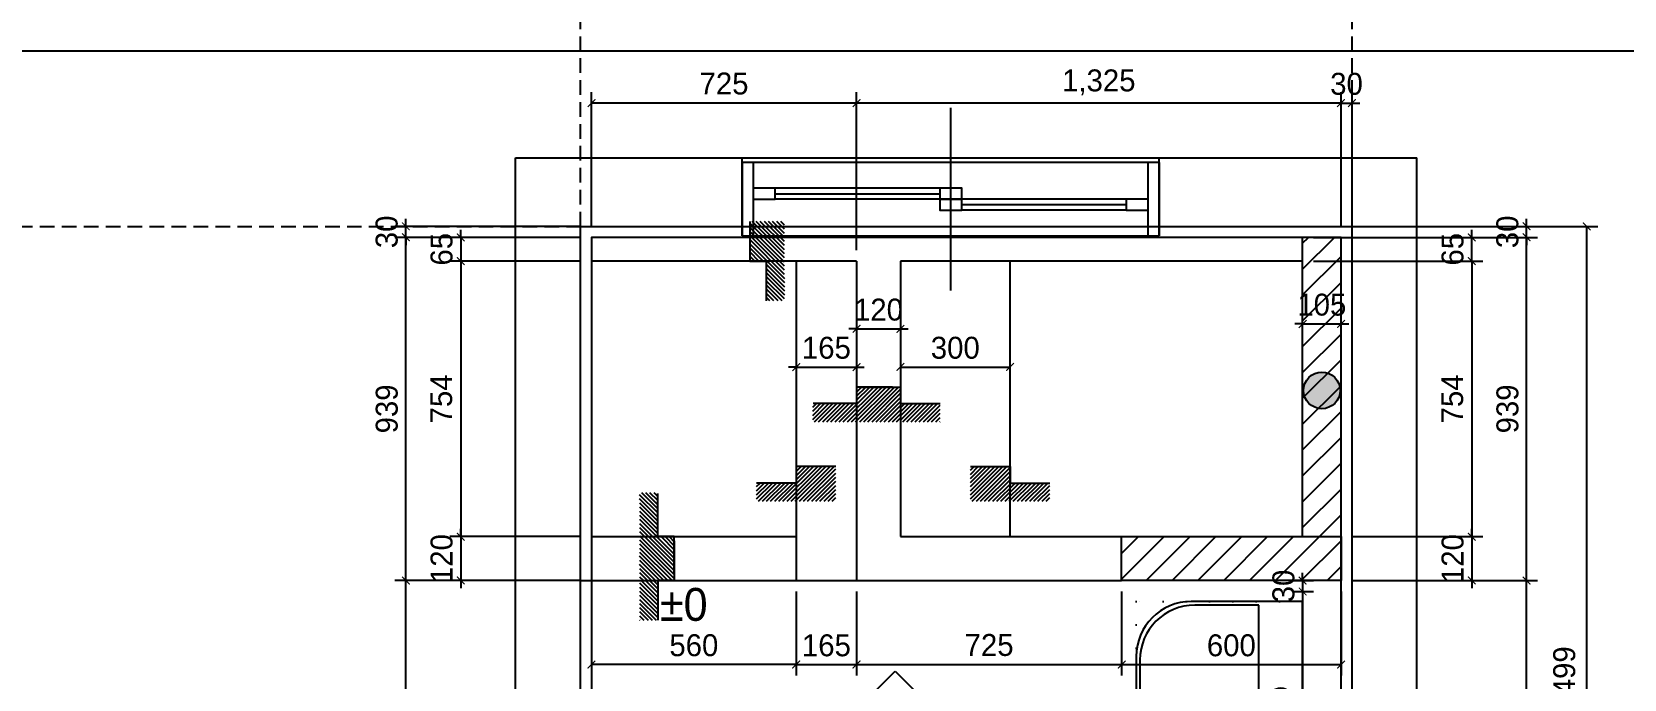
# Model space of a CAD drawing. Header units: millimetres. Extents: x -551172 to 232469, y -3435 to 261611.
# Drawn here: x 204511 to 208866, y 100553 to 102324 of the extents above; entities that cross this region are included whole.
import ezdxf
from ezdxf.enums import TextEntityAlignment as Align

# ---------------------------------------------------------------- set-up
doc = ezdxf.new("R2010")
doc.units = ezdxf.units.MM
doc.header["$LTSCALE"] = 10
doc.header["$PDMODE"] = 3
doc.linetypes.add('DH-HID2', pattern=[1.2, 0.8, -0.4])
doc.linetypes.add('DOT', pattern=[6.35, 0, -6.35])
doc.layers.get('DEFPOINTS').update_dxf_attribs({"color": 248})
for name, color, linetype in [('0-SHEET', 7, 'Continuous'), ('02-WAL', 2, 'Continuous'), ('03-WAL NEW', 3, 'Continuous'), ('06-LIGHT', 4, 'Continuous'), ('07-DIM', 5, 'Continuous'), ('07-DIM WAL', 5, 'Continuous'), ('9.보조선', 5, 'Continuous'), ('CO-BATH', 6, 'Continuous'), ('TT1', 7, 'Continuous'), ('도면층2', 2, 'Continuous'), ('도면층4', 4, 'Continuous'), ('도면층5', 5, 'Continuous')]:
    doc.layers.add(name, color=color, linetype=linetype)
doc.styles.add('마감재', font='stylu.ttf')
doc.styles.add('코레일둥고', font='Korail_Round_Gothic_Medium.ttf')
doc.dimstyles.new('사본 벽치수 Copy of DIM-30', dxfattribs={"dimscale": 30, "dimtxt": 2, "dimasz": 0.7, "dimexe": 1, "dimexo": 1, "dimgap": 0.7, "dimtad": 1, "dimdec": 0, "dimzin": 1, "dimdsep": 46, "dimlunit": 6, "dimtxsty": '마감재', "dimblk": 'ARCHTICK', "dimcen": -0.09, "dimclrd": 256, "dimclre": 256, "dimclrt": 3, "dimadec": 0, "dimazin": 0, "dimtfac": 1, "dimtdec": 0, "dimtix": 1, "dimtmove": 2, "dimatfit": 0, "dimldrblk": 'ARCHTICK', "dimfxl": 1, "dimtolj": 1, "dimtzin": 0, "dimarcsym": 0})
pattern_1 = [(45, (165928.86, 38474.484), (-35.35534, 35.35534), [])]

# ---------------------------------------------------------------- blocks, each defined once
blk = doc.blocks.new('P07')
at = {"layer": 'TT1'}
for p, q in [((4.4, 95.1), (96.3, 187)), ((96.3, 187), (188.2, 95.1)), ((142.2, 141), (50.1, 50.6)), ((142.2, 49.1), (50.3, 141)), ((4.4, 95.1), (96.3, 3.1)), ((96.3, 3.1), (188.2, 95.1))]:
    blk.add_line(p, q, dxfattribs=at)
blk.add_circle((96.3, 95.1), 65, dxfattribs=at)
at = {"layer": 'TT1', "style": '코레일둥고'}
for s, p in [('A', (95.6, 134.6)), ('B', (58.5, 97.5))]:
    blk.add_text(s, height=30, dxfattribs=at).set_placement(p, align=Align.MIDDLE)
blk = doc.blocks.new('B-003')
blk.add_line((0, 0), (0, -65))
at = {"layer": 'CO-BATH'}
for p, q in [((272.5, 0), (-272.5, 0)), ((272.5, -305), (272.5, 0)), ((-272.5, 0), (-272.5, -305)), ((-122.5, -455), (122.5, -455))]:
    blk.add_line(p, q, dxfattribs=at)
at = {"layer": 'CO-BATH', "color": 8}
for p, q in [((-12.5, -60), (-12.5, -150.5)), ((12.5, -60), (12.5, -150.5)), ((-262.5, -120), (-262.5, -295)), ((262.5, -120), (-262.5, -120)), ((262.5, -295), (262.5, -120)), ((-14.5, -155.5), (-14.5, -160.5)), ((-14.5, -160.5), (14.5, -160.5)), ((-13.5, -150.5), (-13.5, -155.5)), ((13.5, -150.5), (13.5, -155.5)), ((14.5, -155.5), (14.5, -160.5)), ((-112.5, -445), (112.5, -445))]:
    blk.add_line(p, q, dxfattribs=at)
at = {"layer": 'CO-BATH', "color": 251}
for p, q in [((-14.5, -155.5), (14.5, -155.5)), ((-13.5, -150.5), (13.5, -150.5))]:
    blk.add_line(p, q, dxfattribs=at)
at = {"layer": 'CO-BATH', "color": 8, "linetype": 'DOT'}
blk.add_lwpolyline([(-272.5, -455), (272.5, -455), (272.5, 0), (-272.5, 0)], close=True, dxfattribs=at)
at = {"layer": 'CO-BATH', "color": 8}
blk.add_circle((0, -195), 25, dxfattribs=at)
at = {"layer": 'CO-BATH', "color": 251}
blk.add_circle((0, -195), 20, dxfattribs=at)
at = {"layer": 'CO-BATH', "color": 8}
for centre, radius, start, end in [((0, -60), 35, 290.9248, 249.0751), ((0, -60), 12.5, 360, 180), ((-112.5, -295), 150, 180, 270), ((112.5, -295), 150, 270, 0)]:
    blk.add_arc(centre, radius, start, end, dxfattribs=at)
at = {"layer": 'CO-BATH', "color": 251}
for radius, start, end in [(30, 294.6243, 245.3757), (25, 300, 240), (18, 313.9829, 226.017)]:
    blk.add_arc((0, -60), radius, start, end, dxfattribs=at)
at = {"layer": 'CO-BATH'}
for centre, start, end in [((-122.5, -305), 180, 270), ((122.5, -305), 270, 0)]:
    blk.add_arc(centre, 150, start, end, dxfattribs=at)
blk = doc.blocks.new('_ArchTick')
at = {"color": 0, "linetype": 'ByBlock', "const_width": 0.15}
blk.add_lwpolyline([(-0.5, -0.5), (0.5, 0.5)], dxfattribs=at)
blk = doc.blocks.new('*D437')
at = {"layer": '07-DIM', "lineweight": -2, "transparency": 16777216}
for p, q in [((206011.7, 100822.7), (205504.2, 100822.7)), ((205534.2, 99322.7), (205534.2, 100822.7)), ((206011.7, 99322.7), (205504.2, 99322.7))]:
    blk.add_line(p, q, dxfattribs=at)
at = {"layer": 'DEFPOINTS', "color": 0, "transparency": 16777216}
for p in [(205534.2, 100822.7), (206041.7, 100822.7), (206041.7, 99322.7)]:
    blk.add_point(p, dxfattribs=at)
at = {"layer": '07-DIM', "lineweight": -2, "transparency": 16777216, "xscale": 21, "yscale": 21, "zscale": 21}
for p, rotation in [((205534.2, 100822.7), 90), ((205534.2, 99322.7), 270)]:
    blk.add_blockref('_ArchTick', p, dxfattribs=dict(at, rotation=rotation))
at = {"layer": '07-DIM', "color": 3, "transparency": 16777216, "insert": (205477.5, 100072.7), "char_height": 60, "attachment_point": 5, "rotation": 90, "style": '마감재'}
blk.add_mtext('\\A1;1,500', dxfattribs=at)
blk = doc.blocks.new('*D438')
at = {"layer": '07-DIM', "lineweight": -2, "transparency": 16777216}
for p, q in [((206011.7, 101761.7), (205504.2, 101761.7)), ((205534.2, 100822.7), (205534.2, 101761.7)), ((206011.7, 100822.7), (205504.2, 100822.7))]:
    blk.add_line(p, q, dxfattribs=at)
at = {"layer": 'DEFPOINTS', "color": 0, "transparency": 16777216}
for p in [(205534.2, 101761.7), (206041.7, 101761.7), (206041.7, 100822.7)]:
    blk.add_point(p, dxfattribs=at)
at = {"layer": '07-DIM', "lineweight": -2, "transparency": 16777216, "xscale": 21, "yscale": 21, "zscale": 21}
for p, rotation in [((205534.2, 101761.7), 90), ((205534.2, 100822.7), 270)]:
    blk.add_blockref('_ArchTick', p, dxfattribs=dict(at, rotation=rotation))
at = {"layer": '07-DIM', "color": 3, "transparency": 16777216, "insert": (205482.1, 101292.2), "char_height": 60, "attachment_point": 5, "rotation": 90, "style": '마감재'}
blk.add_mtext('\\A1;939', dxfattribs=at)
blk = doc.blocks.new('*D439')
at = {"layer": '07-DIM', "lineweight": -2, "transparency": 16777216}
for p, q in [((206011.7, 101791.7), (205504.2, 101791.7)), ((205534.2, 101791.7), (205534.2, 101812.7)), ((205534.2, 101761.7), (205534.2, 101791.7)), ((206011.7, 101761.7), (205504.2, 101761.7)), ((205534.2, 101761.7), (205534.2, 101740.7))]:
    blk.add_line(p, q, dxfattribs=at)
at = {"layer": 'DEFPOINTS', "color": 0, "transparency": 16777216}
for p in [(205534.2, 101791.7), (206041.7, 101791.7), (206041.7, 101761.7)]:
    blk.add_point(p, dxfattribs=at)
at = {"layer": '07-DIM', "lineweight": -2, "transparency": 16777216, "xscale": 21, "yscale": 21, "zscale": 21}
for p, rotation in [((205534.2, 101791.7), 270), ((205534.2, 101761.7), 90)]:
    blk.add_blockref('_ArchTick', p, dxfattribs=dict(at, rotation=rotation))
at = {"layer": '07-DIM', "color": 3, "transparency": 16777216, "insert": (205481.9, 101776.7), "char_height": 60, "attachment_point": 5, "rotation": 90, "style": '마감재'}
blk.add_mtext('\\A1;30', dxfattribs=at)
blk = doc.blocks.new('*D386')
at = {"layer": '07-DIM', "lineweight": -2, "transparency": 16777216}
for p, q in [((205684.2, 101761.7), (205684.2, 101782.7)), ((206011.7, 101761.7), (205654.2, 101761.7)), ((205684.2, 101761.7), (205684.2, 101696.7)), ((206011.7, 101696.7), (205654.2, 101696.7)), ((205684.2, 101696.7), (205684.2, 101675.7))]:
    blk.add_line(p, q, dxfattribs=at)
at = {"layer": 'DEFPOINTS', "color": 0, "transparency": 16777216}
for p in [(206041.7, 101761.7), (205684.2, 101696.7), (206041.7, 101696.7)]:
    blk.add_point(p, dxfattribs=at)
at = {"layer": '07-DIM', "lineweight": -2, "transparency": 16777216, "xscale": 21, "yscale": 21, "zscale": 21}
for p, rotation in [((205684.2, 101761.7), 270), ((205684.2, 101696.7), 90)]:
    blk.add_blockref('_ArchTick', p, dxfattribs=dict(at, rotation=rotation))
at = {"layer": '07-DIM', "color": 3, "transparency": 16777216, "insert": (205631.9, 101729.2), "char_height": 60, "attachment_point": 5, "rotation": 90, "style": '마감재'}
blk.add_mtext('\\A1;65', dxfattribs=at)
blk = doc.blocks.new('*D440')
at = {"layer": '07-DIM', "lineweight": -2, "transparency": 16777216}
for p, q in [((206011.7, 101696.7), (205654.2, 101696.7)), ((205684.2, 101696.7), (205684.2, 100942.7)), ((206011.7, 100942.7), (205654.2, 100942.7))]:
    blk.add_line(p, q, dxfattribs=at)
at = {"layer": 'DEFPOINTS', "color": 0, "transparency": 16777216}
for p in [(206041.7, 101696.7), (205684.2, 100942.7), (206041.7, 100942.7)]:
    blk.add_point(p, dxfattribs=at)
at = {"layer": '07-DIM', "lineweight": -2, "transparency": 16777216, "xscale": 21, "yscale": 21, "zscale": 21}
for p, rotation in [((205684.2, 101696.7), 90), ((205684.2, 100942.7), 270)]:
    blk.add_blockref('_ArchTick', p, dxfattribs=dict(at, rotation=rotation))
at = {"layer": '07-DIM', "color": 3, "transparency": 16777216, "insert": (205631, 101319.7), "char_height": 60, "attachment_point": 5, "rotation": 90, "style": '마감재'}
blk.add_mtext('\\A1;754', dxfattribs=at)
blk = doc.blocks.new('*D387')
at = {"layer": '07-DIM', "lineweight": -2, "transparency": 16777216}
for p, q in [((205684.2, 100942.7), (205684.2, 100963.7)), ((206011.7, 100942.7), (205654.2, 100942.7)), ((205684.2, 100942.7), (205684.2, 100822.7)), ((206011.7, 100822.7), (205654.2, 100822.7)), ((205684.2, 100822.7), (205684.2, 100801.7))]:
    blk.add_line(p, q, dxfattribs=at)
at = {"layer": 'DEFPOINTS', "color": 0, "transparency": 16777216}
for p in [(206041.7, 100942.7), (205684.2, 100822.7), (206041.7, 100822.7)]:
    blk.add_point(p, dxfattribs=at)
at = {"layer": '07-DIM', "lineweight": -2, "transparency": 16777216, "xscale": 21, "yscale": 21, "zscale": 21}
for p, rotation in [((205684.2, 100942.7), 270), ((205684.2, 100822.7), 90)]:
    blk.add_blockref('_ArchTick', p, dxfattribs=dict(at, rotation=rotation))
at = {"layer": '07-DIM', "color": 3, "transparency": 16777216, "insert": (205632.1, 100882.7), "char_height": 60, "attachment_point": 5, "rotation": 90, "style": '마감재'}
blk.add_mtext('\\A1;120', dxfattribs=at)
blk = doc.blocks.new('*D442')
at = {"layer": '07-DIM', "lineweight": -2, "transparency": 16777216}
for p, q in [((208121.7, 100822.7), (208629.2, 100822.7)), ((208599.2, 99322.7), (208599.2, 100822.7)), ((208121.7, 99322.7), (208629.2, 99322.7))]:
    blk.add_line(p, q, dxfattribs=at)
at = {"layer": 'DEFPOINTS', "color": 0, "transparency": 16777216}
for p in [(208091.7, 100822.7), (208599.2, 100822.7), (208091.7, 99322.7)]:
    blk.add_point(p, dxfattribs=at)
at = {"layer": '07-DIM', "lineweight": -2, "transparency": 16777216, "xscale": 21, "yscale": 21, "zscale": 21}
for p, rotation in [((208599.2, 100822.7), 90), ((208599.2, 99322.7), 270)]:
    blk.add_blockref('_ArchTick', p, dxfattribs=dict(at, rotation=rotation))
at = {"layer": '07-DIM', "color": 3, "transparency": 16777216, "insert": (208542.5, 100072.7), "char_height": 60, "attachment_point": 5, "rotation": 90, "style": '마감재'}
blk.add_mtext('\\A1;1,500', dxfattribs=at)
blk = doc.blocks.new('*D443')
at = {"layer": '07-DIM', "lineweight": -2, "transparency": 16777216}
for p, q in [((208121.7, 101761.7), (208629.2, 101761.7)), ((208599.2, 100822.7), (208599.2, 101761.7)), ((208121.7, 100822.7), (208629.2, 100822.7))]:
    blk.add_line(p, q, dxfattribs=at)
at = {"layer": 'DEFPOINTS', "color": 0, "transparency": 16777216}
for p in [(208091.7, 101761.7), (208599.2, 101761.7), (208091.7, 100822.7)]:
    blk.add_point(p, dxfattribs=at)
at = {"layer": '07-DIM', "lineweight": -2, "transparency": 16777216, "xscale": 21, "yscale": 21, "zscale": 21}
for p, rotation in [((208599.2, 101761.7), 90), ((208599.2, 100822.7), 270)]:
    blk.add_blockref('_ArchTick', p, dxfattribs=dict(at, rotation=rotation))
at = {"layer": '07-DIM', "color": 3, "transparency": 16777216, "insert": (208547.1, 101292.2), "char_height": 60, "attachment_point": 5, "rotation": 90, "style": '마감재'}
blk.add_mtext('\\A1;939', dxfattribs=at)
blk = doc.blocks.new('*D444')
at = {"layer": '07-DIM', "lineweight": -2, "transparency": 16777216}
for p, q in [((208121.7, 101791.7), (208629.2, 101791.7)), ((208599.2, 101791.7), (208599.2, 101812.7)), ((208599.2, 101761.7), (208599.2, 101791.7)), ((208121.7, 101761.7), (208629.2, 101761.7)), ((208599.2, 101761.7), (208599.2, 101740.7))]:
    blk.add_line(p, q, dxfattribs=at)
at = {"layer": 'DEFPOINTS', "color": 0, "transparency": 16777216}
for p in [(208091.7, 101791.7), (208599.2, 101791.7), (208091.7, 101761.7)]:
    blk.add_point(p, dxfattribs=at)
at = {"layer": '07-DIM', "lineweight": -2, "transparency": 16777216, "xscale": 21, "yscale": 21, "zscale": 21}
for p, rotation in [((208599.2, 101791.7), 270), ((208599.2, 101761.7), 90)]:
    blk.add_blockref('_ArchTick', p, dxfattribs=dict(at, rotation=rotation))
at = {"layer": '07-DIM', "color": 3, "transparency": 16777216, "insert": (208546.9, 101776.7), "char_height": 60, "attachment_point": 5, "rotation": 90, "style": '마감재'}
blk.add_mtext('\\A1;30', dxfattribs=at)
blk = doc.blocks.new('*D445')
at = {"layer": '07-DIM', "lineweight": -2, "transparency": 16777216}
for p, q in [((208016.7, 101696.7), (208479.2, 101696.7)), ((208449.2, 101696.7), (208449.2, 100942.7)), ((208121.7, 100942.7), (208479.2, 100942.7))]:
    blk.add_line(p, q, dxfattribs=at)
at = {"layer": 'DEFPOINTS', "color": 0, "transparency": 16777216}
for p in [(207986.7, 101696.7), (208091.7, 100942.7), (208449.2, 100942.7)]:
    blk.add_point(p, dxfattribs=at)
at = {"layer": '07-DIM', "lineweight": -2, "transparency": 16777216, "xscale": 21, "yscale": 21, "zscale": 21}
for p, rotation in [((208449.2, 101696.7), 90), ((208449.2, 100942.7), 270)]:
    blk.add_blockref('_ArchTick', p, dxfattribs=dict(at, rotation=rotation))
at = {"layer": '07-DIM', "color": 3, "transparency": 16777216, "insert": (208396, 101319.7), "char_height": 60, "attachment_point": 5, "rotation": 90, "style": '마감재'}
blk.add_mtext('\\A1;754', dxfattribs=at)
blk = doc.blocks.new('*D388')
at = {"layer": '07-DIM', "lineweight": -2, "transparency": 16777216}
for p, q in [((208449.2, 100942.7), (208449.2, 100963.7)), ((208121.7, 100942.7), (208479.2, 100942.7)), ((208449.2, 100942.7), (208449.2, 100822.7)), ((208121.7, 100822.7), (208479.2, 100822.7)), ((208449.2, 100822.7), (208449.2, 100801.7))]:
    blk.add_line(p, q, dxfattribs=at)
at = {"layer": 'DEFPOINTS', "color": 0, "transparency": 16777216}
for p in [(208091.7, 100942.7), (208091.7, 100822.7), (208449.2, 100822.7)]:
    blk.add_point(p, dxfattribs=at)
at = {"layer": '07-DIM', "lineweight": -2, "transparency": 16777216, "xscale": 21, "yscale": 21, "zscale": 21}
for p, rotation in [((208449.2, 100942.7), 270), ((208449.2, 100822.7), 90)]:
    blk.add_blockref('_ArchTick', p, dxfattribs=dict(at, rotation=rotation))
at = {"layer": '07-DIM', "color": 3, "transparency": 16777216, "insert": (208397.1, 100882.7), "char_height": 60, "attachment_point": 5, "rotation": 90, "style": '마감재'}
blk.add_mtext('\\A1;120', dxfattribs=at)
blk = doc.blocks.new('*D446')
at = {"layer": '07-DIM', "lineweight": -2, "transparency": 16777216}
for p, q in [((208091.7, 102129.2), (208070.7, 102129.2)), ((208091.7, 101791.7), (208091.7, 102159.2)), ((208091.7, 102129.2), (208121.7, 102129.2)), ((208121.7, 101802), (208121.7, 102159.2)), ((208121.7, 102129.2), (208142.7, 102129.2))]:
    blk.add_line(p, q, dxfattribs=at)
at = {"layer": 'DEFPOINTS', "color": 0, "transparency": 16777216}
for p in [(208121.7, 102129.2), (208091.7, 101761.7), (208121.7, 101772)]:
    blk.add_point(p, dxfattribs=at)
at = {"layer": '07-DIM', "lineweight": -2, "transparency": 16777216, "xscale": 21, "yscale": 21, "zscale": 21}
blk.add_blockref('_ArchTick', (208091.7, 102129.2), dxfattribs=at)
at = {"layer": '07-DIM', "lineweight": -2, "transparency": 16777216, "xscale": 21, "yscale": 21, "zscale": 21, "rotation": 180}
blk.add_blockref('_ArchTick', (208121.7, 102129.2), dxfattribs=at)
at = {"layer": '07-DIM', "color": 3, "transparency": 16777216, "insert": (208106.7, 102181.5), "char_height": 60, "attachment_point": 5, "style": '마감재'}
blk.add_mtext('\\A1;30', dxfattribs=at)
blk = doc.blocks.new('*D447')
at = {"layer": '07-DIM', "lineweight": -2, "transparency": 16777216}
for p, q in [((206766.7, 101726.7), (206766.7, 102159.2)), ((208091.7, 102129.2), (206766.7, 102129.2)), ((208091.7, 101791.7), (208091.7, 102159.2))]:
    blk.add_line(p, q, dxfattribs=at)
at = {"layer": 'DEFPOINTS', "color": 0, "transparency": 16777216}
for p in [(206766.7, 102129.2), (208091.7, 101761.7), (206766.7, 101696.7)]:
    blk.add_point(p, dxfattribs=at)
at = {"layer": '07-DIM', "lineweight": -2, "transparency": 16777216, "xscale": 21, "yscale": 21, "zscale": 21, "rotation": 180}
blk.add_blockref('_ArchTick', (206766.7, 102129.2), dxfattribs=at)
at = {"layer": '07-DIM', "lineweight": -2, "transparency": 16777216, "xscale": 21, "yscale": 21, "zscale": 21}
blk.add_blockref('_ArchTick', (208091.7, 102129.2), dxfattribs=at)
at = {"layer": '07-DIM', "color": 3, "transparency": 16777216, "insert": (207429.2, 102185.6), "char_height": 60, "attachment_point": 5, "style": '마감재'}
blk.add_mtext('\\A1;1,325', dxfattribs=at)
blk = doc.blocks.new('*D389')
at = {"layer": '07-DIM', "lineweight": -2, "transparency": 16777216}
for p, q in [((206041.7, 101791.7), (206041.7, 102159.2)), ((206766.7, 102129.2), (206041.7, 102129.2)), ((206766.7, 101791.7), (206766.7, 102159.2))]:
    blk.add_line(p, q, dxfattribs=at)
at = {"layer": 'DEFPOINTS', "color": 0, "transparency": 16777216}
for p in [(206041.7, 102129.2), (206041.7, 101761.7), (206766.7, 101761.7)]:
    blk.add_point(p, dxfattribs=at)
at = {"layer": '07-DIM', "lineweight": -2, "transparency": 16777216, "xscale": 21, "yscale": 21, "zscale": 21, "rotation": 180}
blk.add_blockref('_ArchTick', (206041.7, 102129.2), dxfattribs=at)
at = {"layer": '07-DIM', "lineweight": -2, "transparency": 16777216, "xscale": 21, "yscale": 21, "zscale": 21}
blk.add_blockref('_ArchTick', (206766.7, 102129.2), dxfattribs=at)
at = {"layer": '07-DIM', "color": 3, "transparency": 16777216, "insert": (206404.2, 102182.3), "char_height": 60, "attachment_point": 5, "style": '마감재'}
blk.add_mtext('\\A1;725', dxfattribs=at)
blk = doc.blocks.new('*D390')
at = {"layer": '07-DIM', "lineweight": -2, "transparency": 16777216}
for p, q in [((206601.7, 101406.9), (206580.7, 101406.9)), ((206601.7, 101406.9), (206766.7, 101406.9)), ((206766.7, 101406.9), (206787.7, 101406.9))]:
    blk.add_line(p, q, dxfattribs=at)
at = {"layer": 'DEFPOINTS', "color": 0, "transparency": 16777216}
for p in [(206601.7, 101406.9), (206766.7, 101406.9), (206766.7, 101406.9)]:
    blk.add_point(p, dxfattribs=at)
at = {"layer": '07-DIM', "lineweight": -2, "transparency": 16777216, "xscale": 21, "yscale": 21, "zscale": 21}
blk.add_blockref('_ArchTick', (206601.7, 101406.9), dxfattribs=at)
at = {"layer": '07-DIM', "lineweight": -2, "transparency": 16777216, "xscale": 21, "yscale": 21, "zscale": 21, "rotation": 180}
blk.add_blockref('_ArchTick', (206766.7, 101406.9), dxfattribs=at)
at = {"layer": '07-DIM', "color": 3, "transparency": 16777216, "insert": (206684.2, 101459.2), "char_height": 60, "attachment_point": 5, "style": '마감재'}
blk.add_mtext('\\A1;165', dxfattribs=at)
blk = doc.blocks.new('*D391')
at = {"layer": '07-DIM', "lineweight": -2, "transparency": 16777216}
for p, q in [((206766.7, 101511.5), (206745.7, 101511.5)), ((206766.7, 101511.5), (206886.7, 101511.5)), ((206886.7, 101511.5), (206907.7, 101511.5))]:
    blk.add_line(p, q, dxfattribs=at)
at = {"layer": 'DEFPOINTS', "color": 0, "transparency": 16777216}
for p in [(206766.7, 101511.5), (206886.7, 101511.5), (206886.7, 101511.5)]:
    blk.add_point(p, dxfattribs=at)
at = {"layer": '07-DIM', "lineweight": -2, "transparency": 16777216, "xscale": 21, "yscale": 21, "zscale": 21}
blk.add_blockref('_ArchTick', (206766.7, 101511.5), dxfattribs=at)
at = {"layer": '07-DIM', "lineweight": -2, "transparency": 16777216, "xscale": 21, "yscale": 21, "zscale": 21, "rotation": 180}
blk.add_blockref('_ArchTick', (206886.7, 101511.5), dxfattribs=at)
at = {"layer": '07-DIM', "color": 3, "transparency": 16777216, "insert": (206826.7, 101563.6), "char_height": 60, "attachment_point": 5, "style": '마감재'}
blk.add_mtext('\\A1;120', dxfattribs=at)
blk = doc.blocks.new('*D392')
at = {"layer": '07-DIM', "lineweight": -2, "transparency": 16777216}
blk.add_line((206886.7, 101406.9), (207186.7, 101406.9), dxfattribs=at)
at = {"layer": 'DEFPOINTS', "color": 0, "transparency": 16777216}
for p in [(206886.7, 101406.9), (207186.7, 101406.9), (207186.7, 101406.9)]:
    blk.add_point(p, dxfattribs=at)
at = {"layer": '07-DIM', "lineweight": -2, "transparency": 16777216, "xscale": 21, "yscale": 21, "zscale": 21, "rotation": 180}
blk.add_blockref('_ArchTick', (206886.7, 101406.9), dxfattribs=at)
at = {"layer": '07-DIM', "lineweight": -2, "transparency": 16777216, "xscale": 21, "yscale": 21, "zscale": 21}
blk.add_blockref('_ArchTick', (207186.7, 101406.9), dxfattribs=at)
at = {"layer": '07-DIM', "color": 3, "transparency": 16777216, "insert": (207036.7, 101459.2), "char_height": 60, "attachment_point": 5, "style": '마감재'}
blk.add_mtext('\\A1;300', dxfattribs=at)
blk = doc.blocks.new('*D448')
at = {"layer": '07-DIM', "lineweight": -2, "transparency": 16777216}
for p, q in [((206041.7, 100792.7), (206041.7, 100562.7)), ((206601.7, 100792.7), (206601.7, 100562.7)), ((206601.7, 100592.7), (206041.7, 100592.7))]:
    blk.add_line(p, q, dxfattribs=at)
at = {"layer": 'DEFPOINTS', "color": 0, "transparency": 16777216}
for p in [(206041.7, 100822.7), (206601.7, 100822.7), (206041.7, 100592.7)]:
    blk.add_point(p, dxfattribs=at)
at = {"layer": '07-DIM', "lineweight": -2, "transparency": 16777216, "xscale": 21, "yscale": 21, "zscale": 21, "rotation": 180}
blk.add_blockref('_ArchTick', (206041.7, 100592.7), dxfattribs=at)
at = {"layer": '07-DIM', "lineweight": -2, "transparency": 16777216, "xscale": 21, "yscale": 21, "zscale": 21}
blk.add_blockref('_ArchTick', (206601.7, 100592.7), dxfattribs=at)
at = {"layer": '07-DIM', "color": 3, "transparency": 16777216, "insert": (206321.7, 100645.2), "char_height": 60, "attachment_point": 5, "style": '마감재'}
blk.add_mtext('\\A1;560', dxfattribs=at)
blk = doc.blocks.new('*D449')
at = {"layer": '07-DIM', "lineweight": -2, "transparency": 16777216}
for p, q in [((206601.7, 100792.7), (206601.7, 100562.7)), ((206766.7, 100792.7), (206766.7, 100562.7)), ((206601.7, 100592.7), (206580.7, 100592.7)), ((206601.7, 100592.7), (206766.7, 100592.7)), ((206766.7, 100592.7), (206787.7, 100592.7))]:
    blk.add_line(p, q, dxfattribs=at)
at = {"layer": 'DEFPOINTS', "color": 0, "transparency": 16777216}
for p in [(206601.7, 100822.7), (206766.7, 100822.7), (206766.7, 100592.7)]:
    blk.add_point(p, dxfattribs=at)
at = {"layer": '07-DIM', "lineweight": -2, "transparency": 16777216, "xscale": 21, "yscale": 21, "zscale": 21}
blk.add_blockref('_ArchTick', (206601.7, 100592.7), dxfattribs=at)
at = {"layer": '07-DIM', "lineweight": -2, "transparency": 16777216, "xscale": 21, "yscale": 21, "zscale": 21, "rotation": 180}
blk.add_blockref('_ArchTick', (206766.7, 100592.7), dxfattribs=at)
at = {"layer": '07-DIM', "color": 3, "transparency": 16777216, "insert": (206684.2, 100645), "char_height": 60, "attachment_point": 5, "style": '마감재'}
blk.add_mtext('\\A1;165', dxfattribs=at)
blk = doc.blocks.new('*D450')
at = {"layer": '07-DIM', "lineweight": -2, "transparency": 16777216}
for p, q in [((206766.7, 100792.7), (206766.7, 100562.7)), ((207491.7, 100792.7), (207491.7, 100562.7)), ((206766.7, 100592.7), (207491.7, 100592.7))]:
    blk.add_line(p, q, dxfattribs=at)
at = {"layer": 'DEFPOINTS', "color": 0, "transparency": 16777216}
for p in [(206766.7, 100822.7), (207491.7, 100822.7), (207491.7, 100592.7)]:
    blk.add_point(p, dxfattribs=at)
at = {"layer": '07-DIM', "lineweight": -2, "transparency": 16777216, "xscale": 21, "yscale": 21, "zscale": 21, "rotation": 180}
blk.add_blockref('_ArchTick', (206766.7, 100592.7), dxfattribs=at)
at = {"layer": '07-DIM', "lineweight": -2, "transparency": 16777216, "xscale": 21, "yscale": 21, "zscale": 21}
blk.add_blockref('_ArchTick', (207491.7, 100592.7), dxfattribs=at)
at = {"layer": '07-DIM', "color": 3, "transparency": 16777216, "insert": (207129.2, 100645.9), "char_height": 60, "attachment_point": 5, "style": '마감재'}
blk.add_mtext('\\A1;725', dxfattribs=at)
blk = doc.blocks.new('*D451')
at = {"layer": '07-DIM', "lineweight": -2, "transparency": 16777216}
for p, q in [((207491.7, 100792.7), (207491.7, 100562.7)), ((208091.7, 100792.7), (208091.7, 100562.7)), ((207491.7, 100592.7), (208091.7, 100592.7))]:
    blk.add_line(p, q, dxfattribs=at)
at = {"layer": 'DEFPOINTS', "color": 0, "transparency": 16777216}
for p in [(207491.7, 100822.7), (208091.7, 100822.7), (208091.7, 100592.7)]:
    blk.add_point(p, dxfattribs=at)
at = {"layer": '07-DIM', "lineweight": -2, "transparency": 16777216, "xscale": 21, "yscale": 21, "zscale": 21, "rotation": 180}
blk.add_blockref('_ArchTick', (207491.7, 100592.7), dxfattribs=at)
at = {"layer": '07-DIM', "lineweight": -2, "transparency": 16777216, "xscale": 21, "yscale": 21, "zscale": 21}
blk.add_blockref('_ArchTick', (208091.7, 100592.7), dxfattribs=at)
at = {"layer": '07-DIM', "color": 3, "transparency": 16777216, "insert": (207791.7, 100645), "char_height": 60, "attachment_point": 5, "style": '마감재'}
blk.add_mtext('\\A1;600', dxfattribs=at)
blk = doc.blocks.new('*D393')
at = {"layer": '07-DIM', "lineweight": -2, "transparency": 16777216}
for p, q in [((207986.7, 101524.7), (207965.7, 101524.7)), ((207986.7, 101524.7), (208091.7, 101524.7)), ((208091.7, 101524.7), (208112.7, 101524.7))]:
    blk.add_line(p, q, dxfattribs=at)
at = {"layer": 'DEFPOINTS', "color": 0, "transparency": 16777216}
for p in [(207986.7, 101524.7), (208091.7, 101524.7), (208091.7, 101524.7)]:
    blk.add_point(p, dxfattribs=at)
at = {"layer": '07-DIM', "lineweight": -2, "transparency": 16777216, "xscale": 21, "yscale": 21, "zscale": 21}
blk.add_blockref('_ArchTick', (207986.7, 101524.7), dxfattribs=at)
at = {"layer": '07-DIM', "lineweight": -2, "transparency": 16777216, "xscale": 21, "yscale": 21, "zscale": 21, "rotation": 180}
blk.add_blockref('_ArchTick', (208091.7, 101524.7), dxfattribs=at)
at = {"layer": '07-DIM', "color": 3, "transparency": 16777216, "insert": (208039.2, 101577.2), "char_height": 60, "attachment_point": 5, "style": '마감재'}
blk.add_mtext('\\A1;105', dxfattribs=at)
blk = doc.blocks.new('*D367')
at = {"layer": '07-DIM', "lineweight": -2, "transparency": 16777216}
for p, q in [((208151.7, 101791.7), (208794, 101791.7)), ((208764, 99292.7), (208764, 101791.7)), ((208151.7, 99292.7), (208794, 99292.7))]:
    blk.add_line(p, q, dxfattribs=at)
at = {"layer": 'DEFPOINTS', "color": 0, "transparency": 16777216}
for p in [(208121.7, 101791.7), (208764, 101791.7), (208121.7, 99292.7)]:
    blk.add_point(p, dxfattribs=at)
at = {"layer": '07-DIM', "lineweight": -2, "transparency": 16777216, "xscale": 21, "yscale": 21, "zscale": 21}
for p, rotation in [((208764, 101791.7), 90), ((208764, 99292.7), 270)]:
    blk.add_blockref('_ArchTick', p, dxfattribs=dict(at, rotation=rotation))
at = {"layer": '07-DIM', "color": 3, "transparency": 16777216, "insert": (208707.6, 100542.2), "char_height": 60, "attachment_point": 5, "rotation": 90, "style": '마감재'}
blk.add_mtext('\\A1;2,499', dxfattribs=at)
blk = doc.blocks.new('*D413')
at = {"layer": '07-DIM', "lineweight": -2, "transparency": 16777216}
for p, q in [((207958, 100822.7), (208016.7, 100822.7)), ((207986.7, 100822.7), (207986.7, 100843.7)), ((207986.7, 100822.7), (207986.7, 100792.7)), ((207958, 100792.7), (208016.7, 100792.7)), ((207986.7, 100792.7), (207986.7, 100771.7))]:
    blk.add_line(p, q, dxfattribs=at)
at = {"layer": 'DEFPOINTS', "color": 0, "transparency": 16777216}
for p in [(207928, 100822.7), (207928, 100792.7), (207986.7, 100792.7)]:
    blk.add_point(p, dxfattribs=at)
at = {"layer": '07-DIM', "lineweight": -2, "transparency": 16777216, "xscale": 21, "yscale": 21, "zscale": 21}
for p, rotation in [((207986.7, 100822.7), 270), ((207986.7, 100792.7), 90)]:
    blk.add_blockref('_ArchTick', p, dxfattribs=dict(at, rotation=rotation))
at = {"layer": '07-DIM', "color": 3, "transparency": 16777216, "insert": (207934.4, 100807.7), "char_height": 60, "attachment_point": 5, "rotation": 90, "style": '마감재'}
blk.add_mtext('\\A1;30', dxfattribs=at)
blk = doc.blocks.new('*D414')
at = {"layer": '07-DIM', "lineweight": -2, "transparency": 16777216}
for p, q in [((208449.2, 101761.7), (208449.2, 101782.7)), ((208016.7, 101761.7), (208479.2, 101761.7)), ((208449.2, 101696.7), (208449.2, 101761.7)), ((208016.7, 101696.7), (208479.2, 101696.7)), ((208449.2, 101696.7), (208449.2, 101675.7))]:
    blk.add_line(p, q, dxfattribs=at)
at = {"layer": 'DEFPOINTS', "color": 0, "transparency": 16777216}
for p in [(207986.7, 101761.7), (208449.2, 101761.7), (207986.7, 101696.7)]:
    blk.add_point(p, dxfattribs=at)
at = {"layer": '07-DIM', "lineweight": -2, "transparency": 16777216, "xscale": 21, "yscale": 21, "zscale": 21}
for p, rotation in [((208449.2, 101761.7), 270), ((208449.2, 101696.7), 90)]:
    blk.add_blockref('_ArchTick', p, dxfattribs=dict(at, rotation=rotation))
at = {"layer": '07-DIM', "color": 3, "transparency": 16777216, "insert": (208396.9, 101729.2), "char_height": 60, "attachment_point": 5, "rotation": 90, "style": '마감재'}
blk.add_mtext('\\A1;65', dxfattribs=at)

msp = doc.modelspace()

# ---------------------------------------------------------------- hatches: boundary and pattern name
h = msp.add_hatch()
h.set_pattern_fill('ANSI31', color=8, scale=2.5, angle=270)
h.set_pattern_definition([(315, (286883.348, 31123.925), (5.6126601, 5.6126601), [])])
h.paths.add_polyline_path([(206474.6, 101805.2), (206474.6, 101696.7), (206519.6, 101696.7), (206519.6, 101588.3), (206569.6, 101588.3), (206569.6, 101805.2)])
h = msp.add_hatch(color=1)
h.dxf.hatch_style = 1
edge = h.paths.add_edge_path()
edge.add_arc((208039.2, 101342.7), 50, 0, 360)
h = msp.add_hatch()
h.set_pattern_fill('ANSI31', color=8, scale=2.5, angle=180)
h.set_pattern_definition([(225, (136193.8864, 20943.428), (5.6126601, -5.6126601), [])])
h.paths.add_polyline_path([(206886.7, 101352.2), (206766.7, 101352.2), (206766.7, 101307.2), (206646.7, 101307.2), (206646.7, 101257.2), (206886.7, 101257.2)])
h = msp.add_hatch()
h.set_pattern_fill('ANSI31', color=8, scale=2.5, angle=180)
h.set_pattern_definition([(225, (136199.651, 20943.428), (5.6126601, -5.6126601), [])])
h.paths.add_polyline_path([(206886.7, 101352.2), (206886.7, 101307.2), (206995.1, 101307.2), (206995.1, 101257.2), (206886.7, 101257.2)])
h = msp.add_hatch()
h.set_pattern_fill('ANSI31', color=8, scale=2.5, angle=180)
h.set_pattern_definition([(225, (136028.8864, 20725.679), (5.6126601, -5.6126601), [])])
h.paths.add_polyline_path([(206710.1, 101134.5), (206601.7, 101134.5), (206601.7, 101089.5), (206493.2, 101089.5), (206493.2, 101039.5), (206710.1, 101039.5)])
h = msp.add_hatch()
h.set_pattern_fill('ANSI31', color=8, scale=2.5, angle=180)
h.set_pattern_definition([(225, (136613.8864, 20725.679), (5.6126601, -5.6126601), [])])
h.paths.add_polyline_path([(207078.2, 101134.5), (207186.7, 101134.5), (207186.7, 101089.5), (207295.1, 101089.5), (207295.1, 101039.5), (207078.2, 101039.5)])
h = msp.add_hatch()
h.set_pattern_fill('ANSI31', color=8, scale=2.5, angle=90)
h.set_pattern_definition([(135, (125859.446, 171515.495), (-5.6126601, -5.6126601), [])])
h.paths.add_polyline_path([(206268.2, 100822.7), (206268.2, 100942.7), (206223.2, 100942.7), (206223.2, 101062.7), (206173.2, 101062.7), (206173.2, 100822.7)])
h = msp.add_hatch()
h.set_pattern_fill('ANSI31', color=8, scale=2.5, angle=90)
h.set_pattern_definition([(135, (125859.446, 171509.731), (-5.6126601, -5.6126601), [])])
h.paths.add_polyline_path([(206268.2, 100822.7), (206223.2, 100822.7), (206223.2, 100714.3), (206173.2, 100714.3), (206173.2, 100822.7)])
at = {"layer": '03-WAL NEW'}
h = msp.add_hatch(dxfattribs=at)
h.set_pattern_fill('_USER', color=256, scale=50, angle=45, pattern_type=0)
h.set_pattern_definition(pattern_1)
h.paths.add_polyline_path([(207986.7, 100942.7), (208091.7, 100942.7), (208091.7, 101761.7), (207986.7, 101761.7)])
h = msp.add_hatch(dxfattribs=at)
h.set_pattern_fill('_USER', color=256, scale=50, angle=45, pattern_type=0)
h.set_pattern_definition(pattern_1)
h.paths.add_polyline_path([(207491.7, 100942.7), (208091.7, 100942.7), (208091.7, 100822.7), (207491.7, 100822.7)])

# ---------------------------------------------------------------- linework, layer by layer
at = {"color": 1}
msp.add_circle((208039.2, 101342.7), 50, dxfattribs=at)
at = {"layer": '0-SHEET'}
msp.add_line((209668.4, 102271.4), (199261.4, 102271.4), dxfattribs=at)
at = {"layer": '02-WAL'}
for p, q in [((205834.2, 101979.2), (208299.2, 101979.2)), ((205834.2, 99121.2), (205834.2, 101979.2)), ((206454.2, 101766.2), (206454.2, 101979.2)), ((207594.2, 101766.2), (207594.2, 101979.2)), ((208299.2, 99121.2), (208299.2, 101979.2)), ((206011.7, 101791.7), (208121.7, 101791.7)), ((206011.7, 99292.7), (206011.7, 101791.7)), ((208121.7, 99292.7), (208121.7, 101791.7))]:
    msp.add_line(p, q, dxfattribs=at)
at = {"layer": '03-WAL NEW'}
for p, q in [((207986.7, 100942.7), (207986.7, 101761.7)), ((206766.7, 101696.7), (206041.7, 101696.7)), ((206601.7, 101696.7), (206601.7, 100822.7)), ((206766.7, 101696.7), (206766.7, 100822.7)), ((206886.7, 101696.7), (206886.7, 100942.7)), ((207986.7, 101696.7), (206886.7, 101696.7)), ((207186.7, 100942.7), (207186.7, 101696.7)), ((206041.7, 100942.7), (206601.7, 100942.7)), ((206886.7, 100942.7), (207491.7, 100942.7)), ((206011.7, 100822.7), (207491.7, 100822.7)), ((207986.7, 100822.7), (207986.7, 99322.7))]:
    msp.add_line(p, q, dxfattribs=at)
msp.add_lwpolyline([(207491.7, 100942.7), (208091.7, 100942.7), (208091.7, 100822.7), (207491.7, 100822.7)], close=True, dxfattribs=at)
at = {"layer": '06-LIGHT'}
for points in [[(206474.6, 101805.2), (206474.6, 101696.7), (206519.6, 101696.7), (206519.6, 101588.3)], [(206865.1, 101352.2), (206766.7, 101352.2), (206766.7, 101307.2), (206648.2, 101307.2)], [(206778.2, 101352.2), (206886.7, 101352.2), (206886.7, 101307.2), (206995.1, 101307.2)], [(206710.1, 101134.5), (206601.7, 101134.5), (206601.7, 101089.5), (206493.2, 101089.5)], [(207078.2, 101134.5), (207186.7, 101134.5), (207186.7, 101089.5), (207295.1, 101089.5)], [(206268.2, 100844.3), (206268.2, 100942.7), (206223.2, 100942.7), (206223.2, 101061.2)], [(206268.2, 100931.2), (206268.2, 100822.7), (206223.2, 100822.7), (206223.2, 100714.3)]]:
    msp.add_lwpolyline(points, dxfattribs=at)
at = {"layer": '9.보조선'}
msp.add_lwpolyline([(208091.7, 101761.7), (206041.7, 101761.7), (206041.7, 99322.7), (208091.7, 99322.7)], close=True, dxfattribs=at)
at = {"layer": 'CO-BATH', "color": 251, "linetype": 'DH-HID2', "ltscale": 5}
for p, q in [((206011.7, 101791.7), (206011.7, 103392.7)), ((208121.7, 101791.7), (208121.7, 103392.7)), ((202913.2, 101791.7), (206011.7, 101791.7))]:
    msp.add_line(p, q, dxfattribs=at)
at = {"layer": '도면층2'}
for p, q in [((206454.2, 101966.2), (206454.2, 101766.2)), ((207594.2, 101966.2), (207594.2, 101766.2))]:
    msp.add_line(p, q, dxfattribs=at)
at = {"layer": '도면층4'}
for p, q in [((207024.2, 101616.2), (207024.2, 102116.2)), ((207594.2, 101966.2), (206454.2, 101966.2)), ((206454.2, 101966.2), (206454.2, 101766.2)), ((206484.2, 101966.2), (206484.2, 101766.2)), ((207564.2, 101766.2), (207564.2, 101966.2)), ((207594.2, 101766.2), (207594.2, 101966.2)), ((206544.2, 101881.2), (206994.2, 101881.2)), ((207054.2, 101851.2), (207504.2, 101851.2)), ((206454.2, 101766.2), (207594.2, 101766.2))]:
    msp.add_line(p, q, dxfattribs=at)
for points in [[(206484.2, 101896.2), (206484.2, 101866.2), (206544.2, 101866.2), (206544.2, 101896.2)], [(206994.2, 101896.2), (206994.2, 101866.2), (207054.2, 101866.2), (207054.2, 101896.2)], [(206994.2, 101866.2), (206994.2, 101836.2), (207054.2, 101836.2), (207054.2, 101866.2)], [(207504.2, 101866.2), (207504.2, 101836.2), (207564.2, 101836.2), (207564.2, 101866.2)]]:
    msp.add_lwpolyline(points, close=True, dxfattribs=at)
at = {"layer": '도면층5'}
for p, q in [((206994.2, 101896.2), (206544.2, 101896.2)), ((206994.2, 101866.2), (206544.2, 101866.2)), ((207504.2, 101866.2), (207054.2, 101866.2)), ((207504.2, 101836.2), (207054.2, 101836.2))]:
    msp.add_line(p, q, dxfattribs=at)

# ---------------------------------------------------------------- block references
at = {"xscale": 3.6, "yscale": 3.6, "zscale": 3.6}
msp.add_blockref('P07', (206525.4, 99901.3), dxfattribs=at)
at = {"layer": '07-DIM WAL', "rotation": 270}
msp.add_blockref('B-003', (207986.7, 100492.7), dxfattribs=at)

# ---------------------------------------------------------------- texts
at = {"layer": '도면층4', "style": '코레일둥고'}
msp.add_text('%%P0', height=90, dxfattribs=at).set_placement((206229.2, 100712.3))

# ---------------------------------------------------------------- dimensions: what is measured, and where the dimension line sits
at = {"layer": '07-DIM'}
for base, p1, p2, picture, middle in [((206041.7, 102129.2), (206766.7, 101761.7), (206041.7, 101761.7), '*D389', (206404.2, 102182.3)), ((206766.7, 102129.2), (208091.7, 101761.7), (206766.7, 101696.7), '*D447', (207429.2, 102185.6)), ((208121.7, 102129.2), (208091.7, 101761.7), (208121.7, 101772), '*D446', (208106.7, 102181.5)), ((206886.7, 101511.5), (206766.7, 101511.5), (206886.7, 101511.5), '*D391', (206826.7, 101563.6)), ((208091.7, 101524.7), (207986.7, 101524.7), (208091.7, 101524.7), '*D393', (208039.2, 101577.2)), ((206766.7, 101406.9), (206601.7, 101406.9), (206766.7, 101406.9), '*D390', (206684.2, 101459.2)), ((207186.7, 101406.9), (206886.7, 101406.9), (207186.7, 101406.9), '*D392', (207036.7, 101459.2)), ((206041.7, 100592.7), (206601.7, 100822.7), (206041.7, 100822.7), '*D448', (206321.7, 100645.2)), ((206766.7, 100592.7), (206601.7, 100822.7), (206766.7, 100822.7), '*D449', (206684.2, 100645)), ((207491.7, 100592.7), (206766.7, 100822.7), (207491.7, 100822.7), '*D450', (207129.2, 100645.9)), ((208091.7, 100592.7), (207491.7, 100822.7), (208091.7, 100822.7), '*D451', (207791.7, 100645))]:
    dim = msp.add_linear_dim(base=base, p1=p1, p2=p2, dimstyle='사본 벽치수 Copy of DIM-30', override={"dimfxl": 1.25}, dxfattribs=at)
    dim.commit()
    dim.dimension.update_dxf_attribs({"geometry": picture, "text_midpoint": middle})
for base, p1, p2, picture, middle in [((205534.2, 101791.7), (206041.7, 101761.7), (206041.7, 101791.7), '*D439', (205481.9, 101776.7)), ((208599.2, 101791.7), (208091.7, 101761.7), (208091.7, 101791.7), '*D444', (208546.9, 101776.7)), ((205534.2, 101761.7), (206041.7, 100822.7), (206041.7, 101761.7), '*D438', (205482.1, 101292.2)), ((205684.2, 101696.7), (206041.7, 101761.7), (206041.7, 101696.7), '*D386', (205631.9, 101729.2)), ((208449.2, 101761.7), (207986.7, 101696.7), (207986.7, 101761.7), '*D414', (208396.9, 101729.2)), ((208599.2, 101761.7), (208091.7, 100822.7), (208091.7, 101761.7), '*D443', (208547.1, 101292.2)), ((208764, 101791.7), (208121.7, 99292.7), (208121.7, 101791.7), '*D367', (208707.6, 100542.2)), ((205684.2, 100942.7), (206041.7, 101696.7), (206041.7, 100942.7), '*D440', (205631, 101319.7)), ((208449.2, 100942.7), (207986.7, 101696.7), (208091.7, 100942.7), '*D445', (208396, 101319.7)), ((205684.2, 100822.7), (206041.7, 100942.7), (206041.7, 100822.7), '*D387', (205632.1, 100882.7)), ((208449.2, 100822.7), (208091.7, 100942.7), (208091.7, 100822.7), '*D388', (208397.1, 100882.7)), ((205534.2, 100822.7), (206041.7, 99322.7), (206041.7, 100822.7), '*D437', (205477.5, 100072.7)), ((207986.7, 100792.7), (207928, 100822.7), (207928, 100792.7), '*D413', (207934.4, 100807.7)), ((208599.2, 100822.7), (208091.7, 99322.7), (208091.7, 100822.7), '*D442', (208542.5, 100072.7))]:
    dim = msp.add_linear_dim(base=base, p1=p1, p2=p2, angle=90, dimstyle='사본 벽치수 Copy of DIM-30', override={"dimfxl": 1.25}, dxfattribs=at)
    dim.commit()
    dim.dimension.update_dxf_attribs({"geometry": picture, "text_midpoint": middle})

doc.saveas('drawing.dxf')
